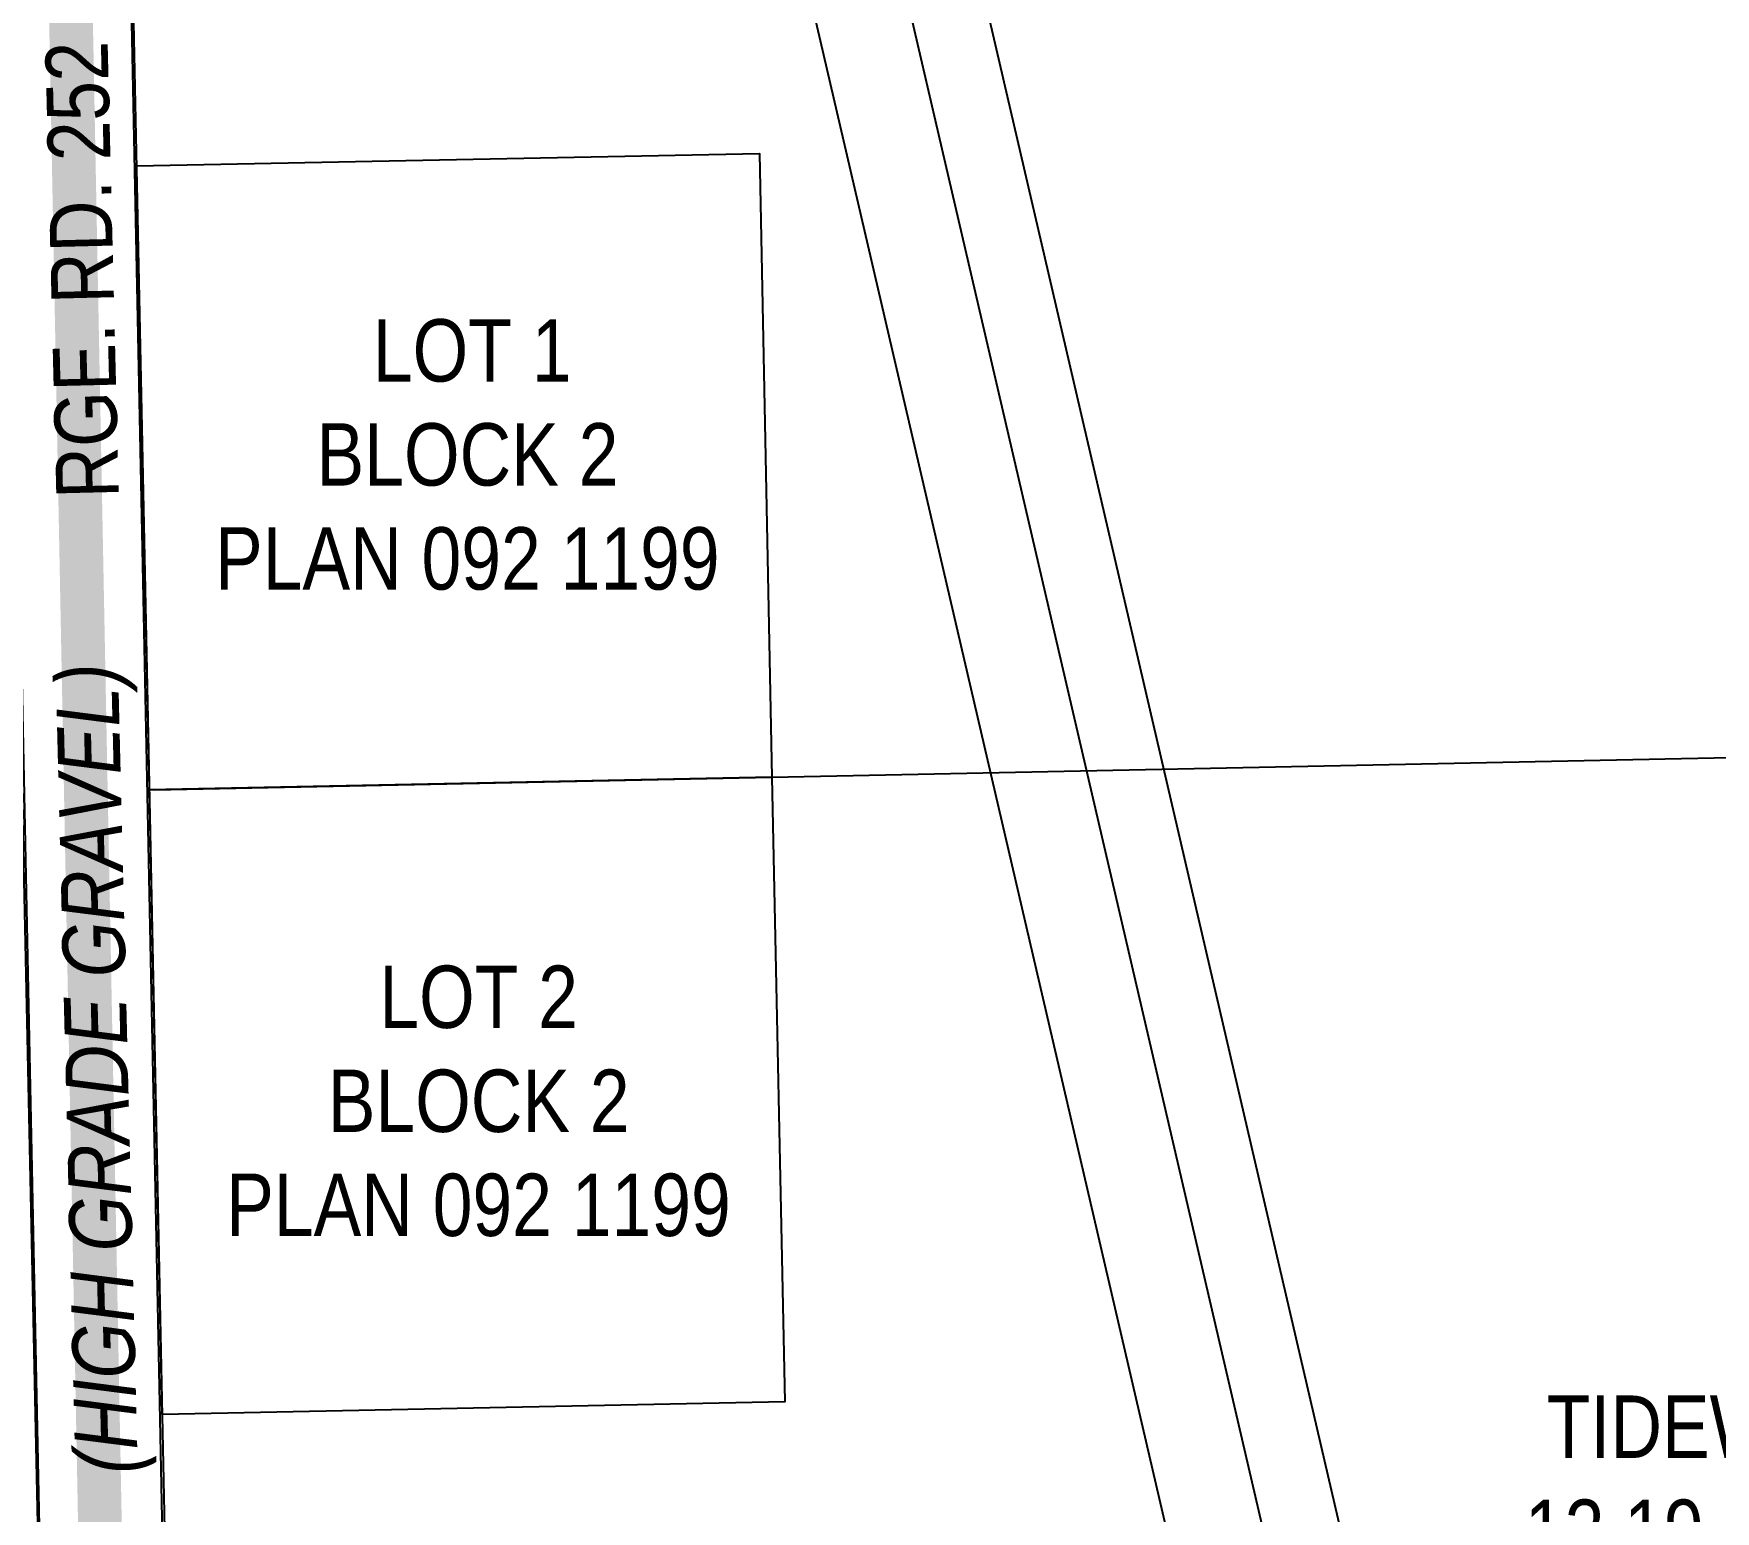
# Model space of a CAD drawing. Extents: x 88833 to 97610, y 5963373 to 5974710.
# Drawn here: x 90643 to 90912.3, y 5969344.3 to 5969580.9 of the extents above; entities that cross this region are included whole.
import ezdxf

# ---------------------------------------------------------------- set-up
doc = ezdxf.new("R2010")
doc.units = 0
doc.header["$LTSCALE"] = 5
doc.header["$PDSIZE"] = 5
doc.layers.get('Defpoints').update_dxf_attribs({"color": 9})
for name, color, linetype in [('AS-POWER', 104, 'foc-POWER'), ('AS-ROADS', 254, 'Continuous'), ('F-RW', 190, 'Continuous'), ('L-ROAD-T', 7, 'Continuous'), ('L-SEC', 7, 'Continuous'), ('L-TITLEDB', 4, 'Continuous'), ('L-TITLEDB-T', 4, 'Continuous')]:
    doc.layers.add(name, color=color, linetype=linetype)
doc.layers.add('F-RW-T', color=190, linetype='Continuous', lineweight=9)
doc.layers.add('T-TEXT', color=48, linetype='Continuous', lineweight=18)
doc.styles.add('100L', font='ARIALN.TTF', dxfattribs={"height": 10})
doc.styles.add('80CG', font='ARIALN.TTF', dxfattribs={"height": 10})
doc.styles.add('80L', font='ARIALN.TTF', dxfattribs={"height": 10})
doc.styles.add('80LS', font='ARIALNI.TTF', dxfattribs={"height": 10})
doc.styles.add('foc-LtypeFont', font='ARIALN.TTF', dxfattribs={"height": 7.35})
doc.linetypes.add('foc-POWER', pattern='A,6,-1,["P",foc-LtypeFont,S=0.2,R=0,X=-0.625,Y=-0.75],-1.24,4', length=12.24)
doc.dimstyles.new('Compass 5 000', dxfattribs={"dimscale": 5, "dimtxt": 9, "dimasz": 2, "dimexe": 0.2, "dimexo": 0.0625, "dimgap": 0.5, "dimtad": 0, "dimtih": 1, "dimtoh": 1, "dimzin": 0, "dimdsep": 46, "dimtxsty": '80CG', "dimcen": 0.1, "dimse1": 1, "dimse2": 1, "dimclrd": 256, "dimclrt": 256, "dimaunit": 1, "dimadec": 4, "dimazin": 0, "dimtfac": 0.06, "dimtofl": 0, "dimtmove": 0, "dimatfit": 1, "dimfxl": 0.2, "dimtolj": 1, "dimtzin": 0, "dimlwd": -1, "dimarcsym": 0})

# ---------------------------------------------------------------- blocks, each defined once
blk = doc.blocks.new('*D394')
at = {"layer": 'Defpoints', "color": 0, "transparency": 16777216}
for p in [(90853.67, 5969335.58), (90860.18, 5969307.58), (90848.38, 5969304.83)]:
    blk.add_point(p, dxfattribs=at)
at = {"layer": 'F-RW-T', "transparency": 16777216}
for p, q in [((90863.41, 5969337.85), (90877.42, 5969341.11)), ((90832.12, 5969330.57), (90822.38, 5969328.31))]:
    blk.add_line(p, q, dxfattribs=at)
for points in [[(90863.03, 5969339.47), (90863.79, 5969336.23), (90853.67, 5969335.58)], [(90831.75, 5969332.2), (90832.5, 5969328.95), (90841.86, 5969332.84)]]:
    blk.add_solid(points, dxfattribs=at)
at = {"layer": 'F-RW-T', "transparency": 16777216, "insert": (90919.04, 5969341.11), "char_height": 10, "attachment_point": 5, "style": '80CG'}
blk.add_mtext('\\A1;TIDEWATER\\P12.19 P/L R/W\\PPLAN 5354 MC', dxfattribs=at)

msp = doc.modelspace()

# ---------------------------------------------------------------- linework, layer by layer
at = {"layer": 'AS-POWER', "flags": 128}
msp.add_lwpolyline([(90671.434, 5968959.319), (90670.166, 5969016.862), (90658.18, 5969609.05)], dxfattribs=at)
at = {"layer": 'AS-ROADS', "const_width": 7, "flags": 128}
msp.add_lwpolyline([(90625.962, 5970779.087), (90660.953, 5968959.099)], dxfattribs=at)
at = {"layer": 'F-RW', "flags": 128}
for points in [[(90912.134, 5968964.364), (90889.3, 5969062.532), (90703.539, 5969861.314), (90718.85, 5969861.622)], [(90939.894, 5968964.946), (90917.047, 5969063.172), (90865.385, 5969285.212), (90731.296, 5969861.872), (90718.85, 5969861.622), (90853.584, 5969282.448), (90904.606, 5969062.885), (90927.447, 5968964.685)]]:
    msp.add_lwpolyline(points, dxfattribs=at)
at = {"layer": 'L-SEC', "flags": 128}
for points in [[(90633.16, 5969859.897), (90649.709, 5969055.684)], [(90653.26, 5969860.311), (90669.809, 5969056.098)]]:
    msp.add_lwpolyline(points, dxfattribs=at)
at = {"layer": 'L-TITLEDB', "flags": 128}
for points in [[(90231.251, 5969852.026), (90246.831, 5969048.137), (90524.412, 5969053.337), (90649.709, 5969055.684), (90641.162, 5969457.919), (90635.973, 5969723.181), (90443.845, 5969719.475), (90441.224, 5969856.138)], [(90659.444, 5969559.764), (90759.203, 5969561.75), (90761.186, 5969461.869), (90661.501, 5969459.827)], [(90661.501, 5969459.827), (90761.186, 5969461.869), (90763.285, 5969361.848), (90663.559, 5969359.809)]]:
    msp.add_lwpolyline(points, close=True, dxfattribs=at)
msp.add_lwpolyline([(90662.318, 5969459.843), (91466.272, 5969476.31)], dxfattribs=at)

# ---------------------------------------------------------------- texts
at = {"layer": 'L-ROAD-T', "insert": (90645.717, 5969542.959), "char_height": 10, "width": 74.18777, "attachment_point": 2, "rotation": 91.40944, "style": '80L'}
msp.add_mtext('RGE. RD. 252', dxfattribs=at)
at = {"layer": 'L-TITLEDB-T', "char_height": 9.99205, "attachment_point": 1, "style": '100L'}
for s, insert in [('\\pi29.792;LOT 1\\P\\pi20.781;BLOCK 2\\P\\pi4.5187;PLAN 092 1199', (90667.506, 5969535.211)), ('\\pi29.035;LOT 2\\P\\pi20.781;BLOCK 2\\P\\pi4.5187;PLAN 092 1199', (90669.298, 5969431.692))]:
    msp.add_mtext_dynamic_manual_height_columns(s, width=88.46266, gutter_width=55, heights=[0], dxfattribs=dict(at, insert=insert))
at = {"layer": 'T-TEXT', "insert": (90648.071, 5969415.048), "char_height": 10, "width": 135.64186, "attachment_point": 2, "rotation": 91.40944, "style": '80LS'}
msp.add_mtext('(HIGH GRADE GRAVEL)', dxfattribs=at)

# ---------------------------------------------------------------- dimensions: what is measured, and where the dimension line sits
at = {"layer": 'F-RW-T'}
dim = msp.add_linear_dim(base=(90853.672, 5969335.585), p1=(90848.377, 5969304.832), p2=(90860.184, 5969307.577), angle=13.09021, text='TIDEWATER\\P12.19 P/L R/W\\PPLAN 5354 MC', dimstyle='Compass 5 000', dxfattribs=at)
dim.commit()
dim.dimension.update_dxf_attribs({"geometry": '*D394', "text_midpoint": (90919.04, 5969341.107), "dimtype": 161})

doc.saveas('drawing.dxf')
